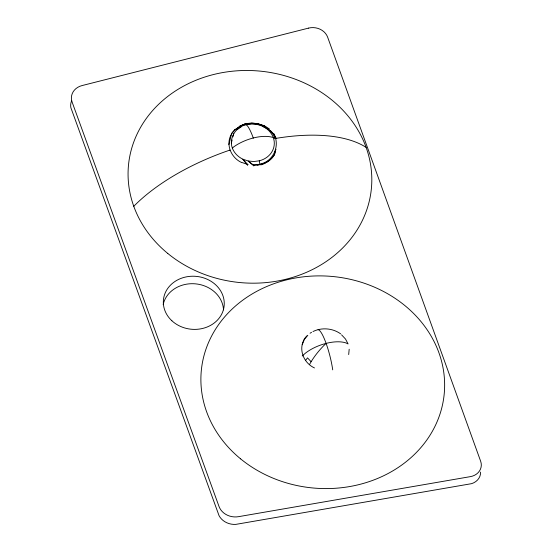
<?xml version="1.0" encoding="UTF-8"?>
<svg xmlns="http://www.w3.org/2000/svg" width="552" height="552" viewBox="0 0 552 552"><rect width="100%" height="100%" fill="white"/><g stroke="black" fill="none" stroke-linecap="round" stroke-linejoin="round"><path stroke-width="0.83" d="M232.772 147.867L232.309 147.984A28.552 13 -19.8 0 1 273.302 137.586A21.528 18.733 5.5 0 0 246.302 124.752C236.014 126.58 228.68 137.952 232.309 147.984A21.528 18.733 5.5 0 0 242.914 159.211L248.193 160.998L253.734 165.262L253.727 165.98L254.161 165.02L259.847 164.213L259.309 160.811A21.528 18.733 5.5 0 0 273.302 137.586L275.275 138.538L276.179 138.345A142.775 64.998 -19.8 0 1 366.1 147.363M348.685 354.57L349.181 349.237M253.251 138.186L253.271 137.979A28.552 5.361 75.8 0 0 246.302 124.752L245.474 124.372L239.727 126.436L237.27 128.167M241.679 162.543C231.115 157.913 225.25 144.224 231.55 133.984L235.173 129.541L238.982 127.132L241.217 126.712L236.925 129.768M303.538 340.646C298.632 350.948 304.407 363.416 314.502 367.949M234.434 130.707L235.173 129.541L238.002 128.368L234.614 129.955M247.393 165.358L247.931 164.503L242.149 162.571M228.859 144.61L231.474 134.267M231.322 143.14L232.123 139.994M232.916 136.855L233.71 133.708M302.22 344.731L304.373 339.39L307.816 335.278M238.982 127.132L241.217 126.712L239.727 126.436L240.01 126.091C248.083 121.647 258.184 122.392 265.926 127.201M309.424 364.693L311.128 361.705A28.552 8.577 -50.7 0 1 326.094 343.385M305.477 360.532L307.512 357.875L311.128 361.705M263.835 126.091L264.229 125.69L269.417 128.968L268.741 129.423L262.697 126.36L263.835 126.091L262.366 125.463M229.384 150.606L229.97 150.068A142.775 64.998 -19.8 0 0 133.763 206.303M302.206 356.012L305.132 353.39A28.552 13 -19.8 0 1 346.125 342.992L348.098 343.944L345.504 339.031L341.564 334.829M240.01 126.091L239.485 126.498L245.281 123.876L240.203 126.215M267.623 128.706L264.229 125.69L259.419 124.207L258.929 124.573L258.274 123.676L257.756 124.172L251.581 123.572L245.909 124.317M264.229 125.69L263.58 126.153C258.812 124.635 253.685 122.165 248.607 123.669M236.663 128.575L237.077 128.333M259.309 160.811L253.782 161.543L248.193 160.998L252.643 165.007L254.161 165.02M260.247 164.047C273.744 161.239 280.499 145.148 273.495 133.287L276.179 138.345M258.115 124.297L258.605 124.124M303.8 339.832L304.297 339.673M257.066 165.255L260.406 164.53A24.267 21.121 5.5 0 0 274.599 154.436L275.862 149.164L274.261 154.995A24.405 21.238 5.5 0 1 266.512 162.509M260.406 164.53L253.734 165.262M249.78 123.745L251.602 123.607L251.974 123.061L252.009 123.613M246.675 124.221L245.247 124.276L245.743 123.883L246.675 124.221L246.606 123.772M259.419 124.207L260.896 124.835M247.876 164.737L242.914 159.211L246.496 164.13M268.741 129.423L272.681 133.625L275.275 138.538M265.753 162.923A24.405 21.238 5.5 0 1 260.744 164.945M231.405 133.743A24.405 21.238 5.5 0 1 234.02 130.534M270.349 130.527A24.405 21.238 5.5 0 1 272.653 133.06M318.069 329.675A28.552 5.361 75.8 0 1 332.718 369.854M304.228 339.149A24.405 21.238 5.5 0 1 306.843 335.94M310.093 333.242A24.405 21.238 5.5 0 1 311.556 332.318M312.977 331.552A24.405 21.238 5.5 0 1 340.667 333.863M70.891 103.203A15.221 13.248 5.5 0 0 70.904 107.812L219.04 515.637A16.663 14.504 5.5 0 0 235.773 524.386L471.539 483.669A13.986 12.172 5.5 0 0 480.599 472.091M71.015 102.637A15.221 13.248 5.5 0 1 71.567 100.981M163.164 304.518A30.505 26.551 5.5 0 1 195.373 283.838A30.505 26.551 5.5 0 1 223.519 309.907M308.52 28.117L81.993 85.588A15.221 13.248 5.5 0 0 72.105 102.037L219.02 506.474A16.663 14.504 5.5 0 0 238.519 516.672L470.359 476.638A13.986 12.172 5.5 0 0 480.668 461.293L327.653 37.205A15.249 13.276 5.5 0 0 308.52 28.117M167.767 253.444A122.013 106.198 5.5 0 0 368.977 202.405A122.013 106.198 5.5 0 0 213.065 74.644A122.013 106.198 5.5 0 0 167.767 253.444M240.589 458.85A122.013 106.198 5.5 0 0 441.8 407.811A122.013 106.198 5.5 0 0 285.888 280.05A122.013 106.198 5.5 0 0 240.589 458.85M171.879 320.767A30.505 26.551 5.5 0 0 223.084 310.81A30.505 26.551 5.5 0 0 186.41 276.849A30.505 26.551 5.5 0 0 171.879 320.767"/></g></svg>
